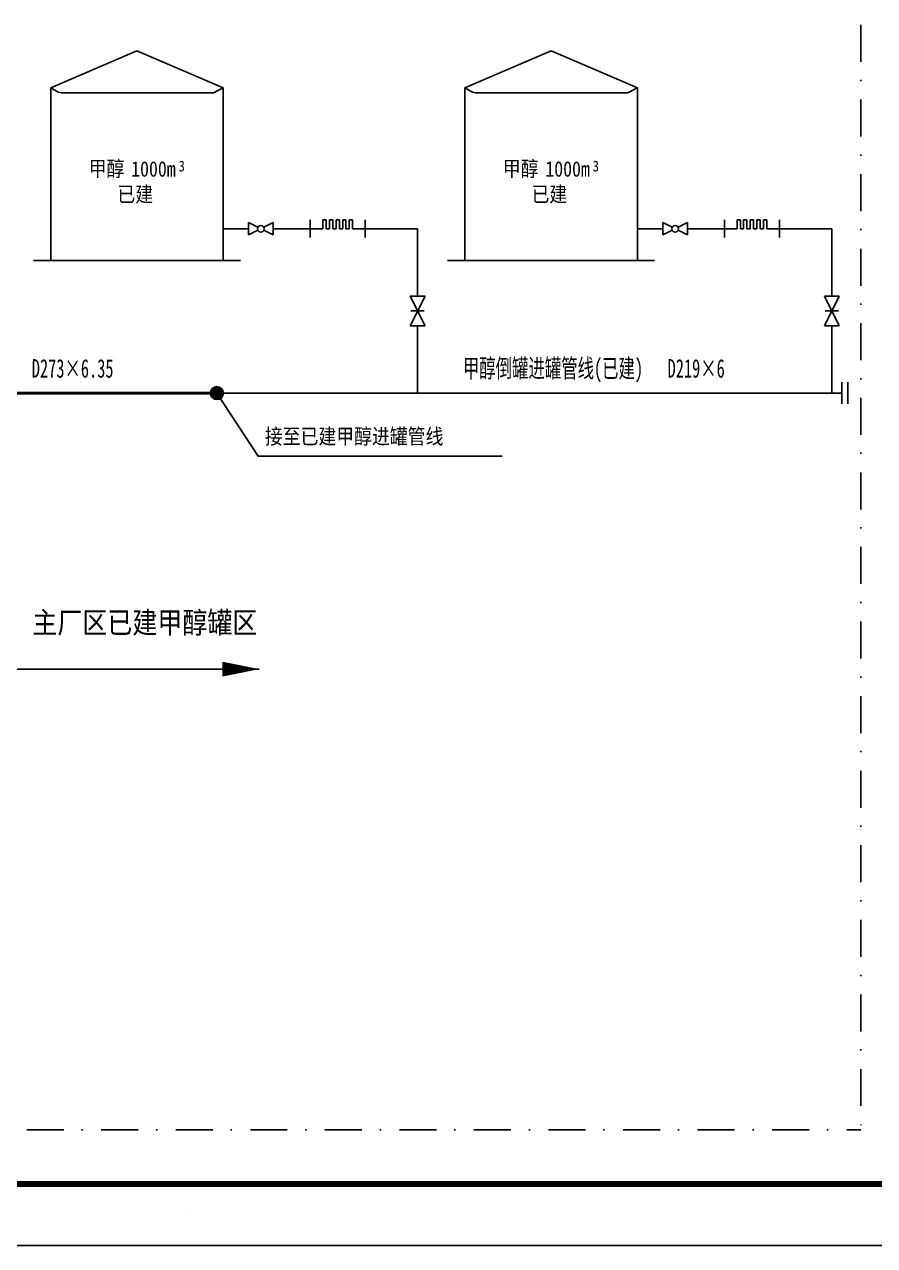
# Model space of a CAD drawing. Header units: millimetres. Extents: x 36820 to 41163, y -3485 to -2358.
# Drawn here: x 39107.6 to 39245.6, y -3068.8 to -2870.7 of the extents above; entities that cross this region are included whole.
import ezdxf

# ---------------------------------------------------------------- set-up
doc = ezdxf.new("R2010")
doc.units = ezdxf.units.MM
doc.header["$LTSCALE"] = 6
doc.linetypes.add('DASHDOT', pattern=[1, 0.5, -0.25, 0, -0.25])
for name, color, linetype in [('bc', 7, 'Continuous'), ('BZC', 7, 'Continuous'), ('DEVICE', 4, 'Continuous'), ('PUB_TITLE', 4, 'Continuous')]:
    doc.layers.add(name, color=color, linetype=linetype)
doc.styles.add('HZTXT', font='', dxfattribs={"width": 0.8})
doc.styles.add('ST', font='')
doc.styles.get('HZTXT').set_extended_font_data('NSimSun')
doc.styles.get('ST').set_extended_font_data('SimSun')

msp = doc.modelspace()

# ---------------------------------------------------------------- hatches: boundary and pattern name
at = {"layer": 'bc', "linetype": 'Continuous', "ltscale": 0.13}
h = msp.add_hatch(color=2, dxfattribs=at)
edge = h.paths.add_edge_path()
edge.add_arc((39138.858, -2930.498), 1.057, 0, 360)

# ---------------------------------------------------------------- linework, layer by layer
for p, q in [((39154.007, -2902.411), (39154.007, -2905.263)), ((39156.057, -2902.411), (39156.057, -2903.837)), ((39156.591, -2902.411), (39156.057, -2902.411)), ((39156.591, -2903.837), (39156.591, -2902.411)), ((39157.126, -2902.411), (39157.126, -2903.837)), ((39157.66, -2902.411), (39157.126, -2902.411)), ((39157.66, -2903.837), (39157.66, -2902.411)), ((39158.729, -2902.411), (39158.195, -2902.411)), ((39158.195, -2902.411), (39158.195, -2903.837)), ((39158.729, -2903.837), (39158.729, -2902.411)), ((39159.264, -2902.411), (39159.264, -2903.837)), ((39159.799, -2902.411), (39159.264, -2902.411)), ((39159.799, -2903.837), (39159.799, -2902.411)), ((39160.333, -2902.411), (39160.333, -2903.837)), ((39160.868, -2902.411), (39160.333, -2902.411)), ((39160.868, -2903.837), (39160.868, -2902.411)), ((39162.917, -2902.411), (39162.917, -2905.263)), ((39221.235, -2902.411), (39221.235, -2905.263)), ((39223.284, -2902.411), (39223.284, -2903.837)), ((39223.818, -2902.411), (39223.284, -2902.411)), ((39223.818, -2903.837), (39223.818, -2902.411)), ((39224.353, -2902.411), (39224.353, -2903.837)), ((39224.888, -2902.411), (39224.353, -2902.411)), ((39224.888, -2903.837), (39224.888, -2902.411)), ((39225.957, -2902.411), (39225.422, -2902.411)), ((39225.422, -2902.411), (39225.422, -2903.837)), ((39225.957, -2903.837), (39225.957, -2902.411)), ((39226.491, -2902.411), (39226.491, -2903.837)), ((39227.026, -2902.411), (39226.491, -2902.411)), ((39227.026, -2903.837), (39227.026, -2902.411)), ((39227.56, -2902.411), (39227.56, -2903.837)), ((39228.095, -2902.411), (39227.56, -2902.411)), ((39228.095, -2903.837), (39228.095, -2902.411)), ((39230.144, -2902.411), (39230.144, -2905.263)), ((39156.057, -2903.837), (39154.007, -2903.837)), ((39157.126, -2903.837), (39156.591, -2903.837)), ((39158.195, -2903.837), (39157.66, -2903.837)), ((39159.264, -2903.837), (39158.729, -2903.837)), ((39160.333, -2903.837), (39159.799, -2903.837)), ((39162.917, -2903.837), (39160.868, -2903.837)), ((39223.284, -2903.837), (39221.235, -2903.837)), ((39224.353, -2903.837), (39223.818, -2903.837)), ((39225.422, -2903.837), (39224.888, -2903.837)), ((39226.491, -2903.837), (39225.957, -2903.837)), ((39227.56, -2903.837), (39227.026, -2903.837)), ((39230.144, -2903.837), (39228.095, -2903.837)), ((39171.429, -2917.168), (39170.344, -2917.168)), ((39238.657, -2917.168), (39237.571, -2917.168)), ((39240.286, -2928.748), (39240.286, -2932.248)), ((39241.286, -2928.748), (39241.286, -2932.248))]:
    msp.add_line(p, q)
at = {"color": 210}
for p, q in [((39139.879, -2903.837), (39143.995, -2903.837)), ((39154.007, -2903.837), (39147.995, -2903.837)), ((39171.429, -2903.837), (39162.917, -2903.837)), ((39171.429, -2903.837), (39171.429, -2914.768)), ((39207.106, -2903.837), (39211.222, -2903.837)), ((39221.235, -2903.837), (39215.222, -2903.837)), ((39238.657, -2903.837), (39230.144, -2903.837)), ((39238.657, -2903.837), (39238.657, -2914.768)), ((39171.429, -2919.568), (39171.429, -2930.498)), ((39238.657, -2919.568), (39238.657, -2930.498))]:
    msp.add_line(p, q, dxfattribs=at)
at = {"lineweight": -3}
for p, q in [((39172.509, -2917.168), (39171.424, -2917.168)), ((39239.736, -2917.168), (39238.651, -2917.168))]:
    msp.add_line(p, q, dxfattribs=at)
at = {"color": 1}
msp.add_lwpolyline([(38802.086, -3068.821), (39433.086, -3068.821), (39433.086, -2771.821), (38802.086, -2771.821)], close=True, dxfattribs=at)
at = {"color": 30, "const_width": 0.5}
for points in [[(39035.231, -2930.498), (39138.858, -2930.498)], [(39138.858, -2930.498), (39138.858, -2930.498), (39138.858, -2930.498)]]:
    msp.add_lwpolyline(points, dxfattribs=at)
at = {"color": 0, "lineweight": 13}
msp.add_lwpolyline([(39145.747, -2975.289, 0, 2.4, 0), (39139.747, -2975.289, 2.4, 2.4, 0)], format="xyseb", dxfattribs=at)
at = {"layer": 'bc', "color": 2, "linetype": 'Continuous', "ltscale": 0.13}
for p, q in [((39240.286, -2930.498), (39138.858, -2930.498)), ((39138.858, -2930.498), (39145.556, -2940.751)), ((39145.556, -2940.751), (39185.133, -2940.751))]:
    msp.add_line(p, q, dxfattribs=at)
at = {"layer": 'bc', "color": 2, "linetype": 'Continuous', "ltscale": 0.13, "const_width": 0.3}
msp.add_lwpolyline([(39105.98, -2975.289), (39145.747, -2975.289)], dxfattribs=at)
at = {"layer": 'bc', "color": 2, "linetype": 'Continuous', "ltscale": 0.13}
msp.add_circle((39138.858, -2930.498), 1.057, dxfattribs=at)
at = {"layer": 'BZC', "linetype": 'DASHDOT', "ltscale": 2}
for p, q in [((39243.373, -2798.174), (39243.373, -3050.036)), ((38841.779, -3050.036), (39243.373, -3050.036)), ((39134.44, -3062.95), (39134.44, -3062.95))]:
    msp.add_line(p, q, dxfattribs=at)
at = {"layer": 'DEVICE', "color": 0}
for p, q in [((39125.879, -2874.979), (39111.879, -2880.979)), ((39139.879, -2880.979), (39125.879, -2874.979)), ((39193.106, -2874.979), (39179.106, -2880.979)), ((39207.106, -2880.979), (39193.106, -2874.979)), ((39111.879, -2880.979), (39113.088, -2881.666)), ((39111.879, -2880.979), (39111.879, -2908.979)), ((39113.088, -2881.666), (39113.587, -2881.798)), ((39113.587, -2881.798), (39138.061, -2881.798)), ((39138.536, -2881.679), (39139.851, -2880.978)), ((39139.879, -2880.979), (39139.879, -2908.979)), ((39179.106, -2880.979), (39179.106, -2908.979)), ((39179.106, -2880.979), (39180.315, -2881.666)), ((39180.315, -2881.666), (39180.814, -2881.798)), ((39180.814, -2881.798), (39205.288, -2881.798)), ((39205.763, -2881.679), (39207.079, -2880.978)), ((39207.106, -2880.979), (39207.106, -2908.979)), ((39109.079, -2908.979), (39142.679, -2908.979)), ((39111.879, -2908.979), (39139.879, -2908.979)), ((39176.306, -2908.979), (39209.906, -2908.979)), ((39179.106, -2908.979), (39207.106, -2908.979))]:
    msp.add_line(p, q, dxfattribs=at)
at = {"layer": 'DEVICE', "color": 0, "lineweight": -3}
for p, q in [((39145.51, -2903.595), (39143.995, -2902.837)), ((39143.995, -2902.837), (39143.995, -2904.837)), ((39143.995, -2904.837), (39145.51, -2904.079)), ((39146.48, -2903.595), (39147.995, -2902.837)), ((39147.995, -2904.837), (39146.48, -2904.079)), ((39147.995, -2902.837), (39147.995, -2904.837)), ((39212.738, -2903.595), (39211.222, -2902.837)), ((39211.222, -2902.837), (39211.222, -2904.837)), ((39211.222, -2904.837), (39212.738, -2904.079)), ((39213.707, -2903.595), (39215.222, -2902.837)), ((39215.222, -2904.837), (39213.707, -2904.079)), ((39215.222, -2902.837), (39215.222, -2904.837))]:
    msp.add_line(p, q, dxfattribs=at)
at = {"layer": 'DEVICE', "color": 7}
for p, q in [((39172.629, -2914.768), (39170.229, -2914.768)), ((39170.229, -2914.768), (39172.629, -2919.568)), ((39170.229, -2919.568), (39172.629, -2914.768)), ((39239.857, -2914.768), (39237.457, -2914.768)), ((39237.457, -2914.768), (39239.857, -2919.568)), ((39237.457, -2919.568), (39239.857, -2914.768)), ((39170.776, -2917.168), (39172.072, -2917.168)), ((39238.003, -2917.168), (39239.299, -2917.168)), ((39172.629, -2919.568), (39170.229, -2919.568)), ((39239.857, -2919.568), (39237.457, -2919.568))]:
    msp.add_line(p, q, dxfattribs=at)
at = {"layer": 'DEVICE', "color": 0, "lineweight": -3}
for centre in [(39145.995, -2903.837), (39213.222, -2903.837)]:
    msp.add_circle(centre, 0.542, dxfattribs=at)
at = {"layer": 'DEVICE', "color": 0}
for centre in [(39138.061, -2880.788), (39205.288, -2880.788)]:
    msp.add_arc(centre, 1.01, 268.4272, 298.05397, dxfattribs=at)
at = {"layer": 'PUB_TITLE', "color": 3, "const_width": 1}
msp.add_lwpolyline([(38827.086, -3058.821), (39423.086, -3058.821), (39423.086, -2781.821), (38827.086, -2781.821)], close=True, dxfattribs=at)

# ---------------------------------------------------------------- texts
at = {"color": 6, "style": 'HZTXT', "width": 0.65}
for s, p in [('甲醇火车卸车进罐总管线   D273×6.35', (39075.568, -2927.969)), ('甲醇倒罐进罐管线(已建)   D219×6', (39178.776, -2927.969))]:
    msp.add_text(s, height=3, rotation=359.96522, dxfattribs=at).set_placement(p)
at = {"style": 'ST', "width": 0.85}
msp.add_text('主厂区已建甲醇罐区', height=3.5, dxfattribs=at).set_placement((39108.896, -2969.483))
at = {"layer": 'DEVICE', "color": 7, "lineweight": 13, "style": 'ST', "width": 0.85}
for s, p in [('甲醇', (39118.037, -2895.328)), ('甲醇', (39185.264, -2895.328)), ('1000m ', (39124.934, -2895.383)), ('1000m ', (39192.161, -2895.383))]:
    msp.add_text(s, height=2.5, dxfattribs=at).set_placement(p)
at = {"layer": 'DEVICE', "color": 0, "lineweight": 13, "style": 'ST', "width": 0.85}
for p in [(39132.627, -2894.537), (39199.854, -2894.537)]:
    msp.add_text('3', height=1.754, dxfattribs=at).set_placement(p)
at = {"layer": 'DEVICE', "color": 7, "style": 'ST', "width": 0.85}
for s, p in [('已建', (39122.7, -2899.484)), ('已建', (39189.928, -2899.484)), ('接至已建甲醇进罐管线', (39146.63, -2938.777))]:
    msp.add_text(s, height=2.5, dxfattribs=at).set_placement(p)

doc.saveas('drawing.dxf')
